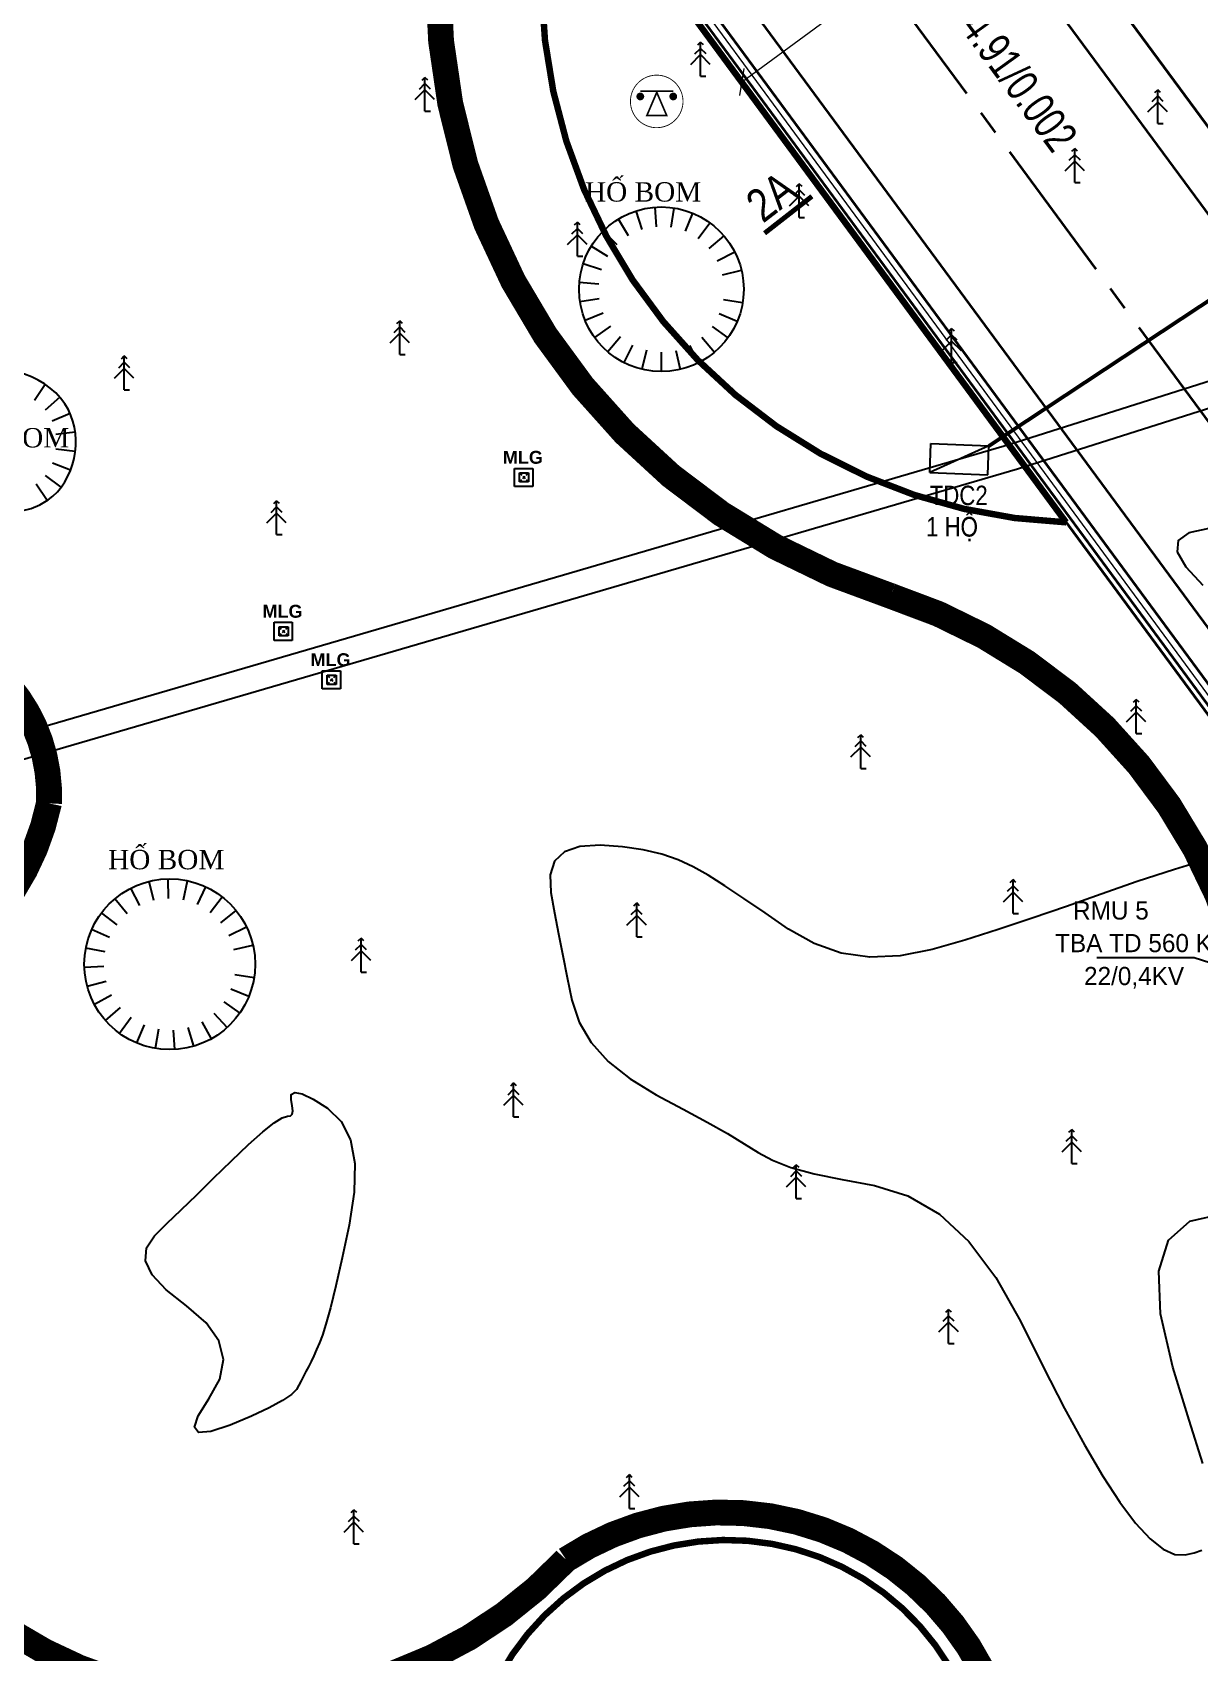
# Model space of a CAD drawing. Extents: x 22709 to 568895, y -41029 to 1932533.
# Drawn here: x 560890.1 to 560980.4, y 1930658.3 to 1930783.7 of the extents above; entities that cross this region are included whole.
import ezdxf
from ezdxf.enums import TextEntityAlignment as Align

# ---------------------------------------------------------------- set-up
doc = ezdxf.new("R2010")
doc.units = ezdxf.units.MI
doc.header["$MEASUREMENT"] = 0
doc.set_wipeout_variables(frame=1)
doc.header["$PDMODE"] = 1
for name, pattern in [('BORDER2', [0.875, 0.25, -0.125, 0.25, -0.125, 0, -0.125]), ('CENTER2', [1.125, 0.75, -0.125, 0.125, -0.125]), ('CONTINOUS', [0]), ('DASHED2', [0.375, 0.25, -0.125])]:
    doc.linetypes.add(name, pattern=pattern)
doc.layers.get('0').update_dxf_attribs({"color": 8, "linetype": 'CONTINUOUS'})
doc.layers.get('DEFPOINTS').update_dxf_attribs({"color": 8, "linetype": 'CONTINUOUS'})
for name, color, linetype, lineweight in [('1-chieu dai', 8, 'CONTINUOUS', 40), ('1-CONG CONG', 8, 'CONTINUOUS', 40), ('1-nghiktHC', 8, 'CONTINUOUS', 60), ('10-TIM', 8, 'CENTER2', 35), ('4-LE TRONG', 8, 'CONTINUOUS', 40), ('7-LE NGOAI', 8, 'CONTINUOUS', 35), ('caodo tu nhien', 8, 'CONTINUOUS', 13), ('D-S-DÂY ĐIỆN 1.5', 200, 'DASHED2', 40), ('EC04', 8, 'CONTINUOUS', 53), ('EC22', 8, 'CONTINUOUS', 13)]:
    doc.layers.add(name, color=color, linetype=linetype, lineweight=lineweight)
for name, color, linetype in [('1-chieurong', 8, 'CONTINUOUS'), ('1-RANH GIOI QH DX', 8, 'BORDER2'), ('7-KI HIEU', 8, 'CONTINUOUS'), ('CHU', 8, 'CONTINUOUS'), ('CHUDIEN', 8, 'CONTINUOUS'), ('DIA VAT 500', 8, 'CONTINUOUS'), ('DIA VAT.MOI', 8, 'CONTINUOUS'), ('DM CON', 8, 'CONTINUOUS'), ('ho bom', 8, 'CONTINUOUS'), ('lang mo', 8, 'CONTINUOUS'), ('LE DUONG', 8, 'CONTINUOUS'), ('MATCAT', 8, 'CONTINUOUS'), ('PHI LAO', 8, 'CONTINUOUS'), ('textd', 8, 'CONTINUOUS'), ('Thietbidien', 8, 'CONTINUOUS')]:
    doc.layers.add(name, color=color, linetype=linetype)
doc.styles.add('Atext', font='VHELVEB_0.TTF')
doc.styles.add('Do doc', font='VHARIALN.TTF', dxfattribs={"width": 0.9, "oblique": 0.6})
doc.styles.add('K1', font='VHARIALN.TTF', dxfattribs={"height": 250})
doc.styles.add('L1', font='vntimeh.shx', dxfattribs={"width": 0.7})
doc.styles.add('nha', font='VHARIALB.TTF', dxfattribs={"height": 1})
doc.styles.add('O', font='VHAVAN.TTF')
doc.styles.get("Standard").update_dxf_attribs({"font": 'vntimeh.shx'})
doc.styles.add('VNARIAL', font='VHARIALN.TTF')
doc.linetypes.add('EN04M', pattern='A,4.505488999999998,-0.8899729999999998,2.289536999999999,[1,CHEO22.shx,S=0.8981279999999999,R=0,X=0,Y=0.012726],2.215951,-0.9474869999999999,["0.4KV",Standard,S=2,R=359.997854,X=0,Y=-0.8124119999999999],-8.615751,2.099565999999998,[1,CHEO22.shx,S=0.8981279999999999,R=0,X=0,Y=-0.055311],2.405923,-0.8899729999999998', length=24.85965)
doc.linetypes.add('EN22M', pattern='A,11.62018,-3.44714,5.8817,[1,CHEO22.shx,S=1.314667,R=179.926953,X=0,Y=-0.037745],6.161787,-1.831234,["22KV",Atext,S=2,R=359.924807,X=0,Y=-0.8493109999999999],-7.878594999999999,5.8817,[1,CHEO22.shx,S=1.314667,R=179.926953,X=0,Y=0.001213],6.161787,-3.44714', length=52.31126299999999)
doc.dimstyles.new('chieu rong', dxfattribs={"dimtxt": 1.5, "dimasz": 1.5, "dimexe": 1, "dimexo": 1, "dimgap": 0.3, "dimtad": 1, "dimdec": 1, "dimzin": 0, "dimdsep": 46, "dimtxsty": 'L1', "dimblk": 'OBLIQUE', "dimcen": 1, "dimclrd": 37, "dimclre": 37, "dimclrt": 7, "dimadec": 0, "dimazin": 0, "dimtfac": 1, "dimtdec": 1, "dimtofl": 0, "dimtmove": 2, "dimatfit": 3, "dimldrblk": 'ARCHTICK', "dimfxl": 1, "dimtfill": 1, "dimtolj": 1, "dimtzin": 0, "dimlwd": 5, "dimlwe": 5, "dimarcsym": 0})

# ---------------------------------------------------------------- blocks, each defined once
blk = doc.blocks.new('t')
at = {"layer": 'ho bom', "color": 250}
blk.add_line((0, 1.511998207308351), (0, 0), dxfattribs=at)
blk = doc.blocks.new('d')
at = {"layer": 'ho bom'}
blk.add_blockref('t', (0, -1.511998207308351), dxfattribs=at)
blk = doc.blocks.new('PL')
at = {"layer": 'PHI LAO', "color": 250, "linetype": 'Continuous'}
blk.add_line((569625.7270476056, 1929989.67176833), (569626.1474151057, 1929989.67176833), dxfattribs=at)
for points in [[(569625.5081871056, 1929992.07791383), (569625.7270476056, 1929992.29676833)], [(569625.9458991057, 1929992.07791383), (569625.7270476056, 1929992.29676833)], [(569625.7270476056, 1929989.67176833), (569625.7270476056, 1929992.29676833)], [(569624.9770476057, 1929990.57530983), (569625.7270476056, 1929991.32530533)], [(569625.3008496056, 1929991.38677683), (569625.7270476056, 1929991.81297483)], [(569626.1532366057, 1929991.38677683), (569625.7270476056, 1929991.81297483)], [(569626.4770476057, 1929990.57530983), (569625.7270476056, 1929991.32530533)]]:
    blk.add_lwpolyline(points, dxfattribs=at)
blk = doc.blocks.new('A$C43E94792')
at = {"color": 7, "linetype": 'CONTINOUS'}
blk.add_wipeout([(3.0733107302065337, 6.157984366447637), (2.0344581943868536, 5.975647031644063), (1.2982559253534962, 5.5883708187811765), (0.8306286512775909, 5.175343827706828), (0.3101660810280249, 4.400074154427944), (0.07356654990347256, 3.661901412478075), (0.037124287429671554, 2.811654766792918), (0.27283706140899966, 1.8977745539654434), (0.8745512812904135, 0.9928653074036657), (1.8685899747897456, 0.3048274860676319), (2.7926834337239814, 0.06980209033281515), (3.5152658760711852, 0.08905121693697904), (4.410603040357841, 0.3656091275794302), (5.089590091880514, 0.8182061116659591), (5.712152281890864, 1.576927752890894), (6.048361579560009, 2.4329028710164193), (6.111832615317034, 3.3781529591848027), (5.681200291728297, 4.690088134043247), (5.193128411541167, 5.301116943818973), (4.227829700187998, 5.931074784313634), (3.3099852672092887, 6.148789430622776)], dxfattribs=at)
at = {"color": 7}
for points, const_width in [([(4.890132321068676, 0.6279764306946305, 175.8323419892755), (4.833695265059532, 0.5875971154204933, 0.0056872358559668)], 0.1), ([(0.9574523143785427, 3.661901962714409, 1), (1.407890597697587, 3.661901962714409, 1)], 0.4504382833190448), ([(4.780522167805656, 3.661901962714409, 1), (5.230960451124701, 3.661901962714409, 1)], 0.4504382833190448)]:
    blk.add_lwpolyline(points, format="xyb", close=True, dxfattribs=dict(at, const_width=const_width))
at = {"color": 7, "const_width": 0.2}
blk.add_lwpolyline([(5.00574130946461, 4.274511147239877), (3.094206382751508, 4.274511147239877), (1.182671456037496, 4.274511147239877)], dxfattribs=at)
blk.add_lwpolyline([(1.948952138274535, 1.462355349937567), (4.239460627228709, 1.462355349937567), (3.094206382751508, 4.138814211983657)], close=True, dxfattribs=at)
blk = doc.blocks.new('_Oblique')
at = {"color": 0, "linetype": 'ByBlock', "lineweight": -2}
blk.add_line((-0.5, -0.5), (0.5, 0.5), dxfattribs=at)
blk = doc.blocks.new('*D69')
at = {"layer": '1-chieurong', "color": 37, "lineweight": 5, "transparency": 16777216}
for p, q in [((568300.7763264423, 1930767.379076806), (568322.5152901883, 1930783.39211697)), ((568323.1083657471, 1930782.586970168), (568323.1083657498, 1930782.586970164)), ((568301.3694020011, 1930766.573930005), (568301.3694020038, 1930766.573930001))]:
    blk.add_line(p, q, dxfattribs=at)
at = {"layer": 'DEFPOINTS', "color": 0, "lineweight": -3, "transparency": 16777216}
for p in [(568322.5152901853, 1930783.392116973), (568322.5152901883, 1930783.39211697), (568300.7763264395, 1930767.37907681)]:
    blk.add_point(p, dxfattribs=at)
at = {"layer": '1-chieurong', "color": 37, "lineweight": 5, "transparency": 16777216, "xscale": 1.5, "yscale": 1.5, "zscale": 1.5}
for p, rotation in [((568322.5152901883, 1930783.39211697), 36.37556450002571), ((568300.7763264423, 1930767.379076806), 216.3755645000257)]:
    blk.add_blockref('_Oblique', p, dxfattribs=dict(at, rotation=rotation))
at = {"layer": '1-chieurong', "color": 7, "lineweight": -3, "transparency": 16777216, "insert": (568311.0230789758, 1930776.231001034), "char_height": 1.5, "attachment_point": 5, "rotation": 36.37556450002571, "style": 'L1', "bg_fill": 3, "box_fill_scale": 1.25, "bg_fill_color": 9, "bg_fill_true_color": 13158600, "bg_fill_transparency": 0}
blk.add_mtext('\\A1;27.0', dxfattribs=at)
blk = doc.blocks.new('_ARCHTICK')
at = {"color": 0, "linetype": 'ByBlock', "const_width": 0.15}
blk.add_lwpolyline([(-0.5, -0.5), (0.5, 0.5)], dxfattribs=at)
blk = doc.blocks.new('A$C44335404')
at = {"layer": '7-LE NGOAI', "lineweight": -3, "flags": 128}
blk.add_lwpolyline([(568244.6280367296, 1930790.390162983, 0.2195943429452474), (568230.0949309218, 1930804.71989105, -0.1731621844593874), (568229.8353807498, 1930804.933648994, 0.0869960713614293), (568220.9292222185, 1930815.243520078), (568227.1695227877, 1930819.840159772), (568247.9271674436, 1930791.660021583), (568270.5927718917, 1930808.355630379), (568278.7636715744, 1930797.262990245), (568275.608355209, 1930794.938766871, -0.3221027646425685), (568274.4411313544, 1930794.925162348, 0.2731069448878674), (568258.7573338149, 1930796.156551353, 0.0667906988117033), (568248.6191882073, 1930789.394290357, -0.5245266060501843)], format="xyb", close=True, dxfattribs=at)
at = {"layer": '7-LE NGOAI', "ltscale": 0.5}
blk.add_lwpolyline([(568228.3201149628, 1930777.217358974), (568207.5624703071, 1930805.397497163), (568190.5328934968, 1930792.853417298), (568189.0483947899, 1930783.06586073), (568205.6545105141, 1930760.521750178)], close=True, dxfattribs=at)
blk = doc.blocks.new('A$C351F589B')
at = {"layer": '1-CONG CONG', "const_width": 0.5}
blk.add_lwpolyline([(568325.8736331915, 1930733.307505389), (568286.7518902803, 1930786.418353932, 0.4826626365638051)], format="xyb", close=True, dxfattribs=at)
blk = doc.blocks.new('Tu ha the')
at = {"color": 1, "linetype": 'CONTINOUS'}
blk.add_solid([(-1.499999999941792, -0.3684468779829331), (1.499999999883584, 1.131553122366312), (-1.499999999941792, 1.131553122366312), (-1.499999999592546, -0.3684468779829331)], dxfattribs=at)
at = {"layer": 'Thietbidien', "color": 1}
for p, q in [((-1.499999999941792, -0.3684468779829331), (-1.499999999941792, 1.131553122366312)), ((-1.499999999941792, 1.131553122366312), (1.499999999883584, 1.131553122366312)), ((1.499999999883584, 1.131553122366312), (-1.499999999941792, -0.3684468779829331)), ((1.499999999883584, -0.3684468772844411), (1.499999999883584, 1.131553122366312)), ((-1.499999999941792, -0.3684468779829331), (1.499999999883584, -0.3684468772844411))]:
    blk.add_line(p, q, dxfattribs=at)
blk = doc.blocks.new('A$C5C0861BC')
at = {"layer": '1-nghiktHC', "color": 8, "lineweight": -3, "const_width": 0.2, "flags": 128}
for points in [[(178.6201930345692, 77.7194178172176), (258.5198687456273, -30.75068754025051)], [(177.8100831696488, 77.13308000008328), (288.088533972181, -72.55063154153356)]]:
    blk.add_lwpolyline(points, dxfattribs=at)
blk = doc.blocks.new('tmb')
at = {"layer": '1-CONG CONG', "const_width": 0.5}
blk.add_lwpolyline([(568288.5667938627, 1930651.200244264, 1), (568310.7341379458, 1930617.904465908, 1)], format="xyb", close=True, dxfattribs=at)
at = {"layer": '1-RANH GIOI QH DX', "linetype": 'DASHED2', "ltscale": 30, "transparency": 16777216, "const_width": 2}
for points in [[(568356.7823449434, 1930634.216791993, 0.2514796029189428), (568366.2837365866, 1930648.125031802, 0.542025355891628), (568347.057836663, 1930665.011639652, -0.5402477685633257), (568339.3836689173, 1930677.650888955, 0.4005472933562943), (568312.333341612, 1930727.601491201, -0.3273794650982604), (568277.2869843264, 1930775.42121211, 0.0170804597423848), (568277.5676660298, 1930781.071875987, 0.1078307123907206), (568276.4350892622, 1930786.677550844, 0.5776071801105171), (568253.3354623893, 1930789.206007131, -0.0158729462333803), (568248.6218677589, 1930781.03824538, -0.011853879749597), (568242.2030245092, 1930771.216576224, 0.1406872472527263)], [(568228.4606329252, 1930723.95800265, -0.5683598498680111), (568247.184662401, 1930711.55806362, -0.1400592198041726), (568242.135152322, 1930701.946210952, 0.0590317004773914)], [(568239.7189334759, 1930651.023604953, 0.1597849374531805), (568258.0299270321, 1930642.434357105, 0.2396146171182295), (568287.1871915078, 1930653.032958353, -0.1402183012275951), (568298.7892408769, 1930656.67737071, -0.3133875556076272), (568320.2588013808, 1930642.560556734, 0.0414562021221106)]]:
    blk.add_lwpolyline(points, format="xyb", dxfattribs=at)
at = {"layer": '10-TIM', "ltscale": 15}
blk.add_line((568408.2651203712, 1930644.217267793), (568092.5944430694, 1931072.765085044), dxfattribs=at)
blk.add_arc((568301.7874249113, 1930697.497314417), 93.0838617505624, 168.0284996975875, 269.016259681496, dxfattribs=at)
at = {"layer": '4-LE TRONG', "ltscale": 0.5}
blk.add_line((568346.2479475604, 1930751.173164608), (568309.8274647049, 1930800.616839782), dxfattribs=at)
blk.add_arc((568301.7858288661, 1930697.496035704), 86.33256551094838, 168.0274497994384, 269.3685635236, dxfattribs=at)
at = {"layer": '7-LE NGOAI', "ltscale": 15}
for p, q in [((568387.9520983072, 1930655.775600772), (568256.6141678267, 1930834.077189982)), ((568342.4342847769, 1930749.606009165), (568307.1999530427, 1930797.439390732))]:
    blk.add_line(p, q, dxfattribs=at)
at = {"layer": '7-LE NGOAI', "ltscale": 0.5}
for radius, end in [(96.8338617505624, 269.313377611939), (89.3338617505624, 269.3519914778152)]:
    blk.add_arc((568301.7874249113, 1930697.497314417), radius, 168.0284996975875, end, dxfattribs=at)
at = {"layer": 'DIA VAT 500', "linetype": 'Continuous'}
for p, q in [((568283.2089367373, 1930737.483809734), (568284.6089367373, 1930737.483809734)), ((568283.2089367373, 1930736.083809734), (568283.2089367373, 1930737.483809734)), ((568283.583, 1930736.433), (568283.583, 1930737.133)), ((568283.583, 1930737.133), (568284.283, 1930737.133)), ((568284.283, 1930737.133), (568284.283, 1930736.433)), ((568284.6089367373, 1930737.483809734), (568284.6089367373, 1930736.083809734)), ((568284.6089367373, 1930736.083809734), (568283.2089367373, 1930736.083809734)), ((568284.283, 1930736.433), (568283.583, 1930736.433))]:
    blk.add_line(p, q, dxfattribs=at)
at = {"layer": 'DIA VAT 500', "linetype": 'ByBlock'}
for p, q in [((568283.583, 1930736.433), (568284.283, 1930737.133)), ((568283.583, 1930737.133), (568284.283, 1930736.433))]:
    blk.add_line(p, q, dxfattribs=at)
at = {"layer": 'DIA VAT.MOI', "linetype": 'Continuous'}
for p, q in [((568264.6119367373, 1930725.568809734, 3.092), (568266.0119367375, 1930725.568809734, 3.092)), ((568264.6119367373, 1930724.168809734, 3.092), (568264.6119367373, 1930725.568809734, 3.092)), ((568266.0119367375, 1930725.568809734, 3.092), (568266.0119367375, 1930724.168809734, 3.092)), ((568266.0119367375, 1930724.168809734, 3.092), (568264.6119367373, 1930724.168809734, 3.092)), ((568264.9860000001, 1930724.518, 3.092), (568264.9860000001, 1930725.218, 3.092)), ((568264.9860000001, 1930725.218, 3.092), (568265.686, 1930725.218, 3.092)), ((568265.686, 1930724.518, 3.092), (568264.9860000001, 1930724.518, 3.092)), ((568265.686, 1930725.218, 3.092), (568265.686, 1930724.518, 3.092)), ((568268.3309367374, 1930721.820809733), (568269.7309367374, 1930721.820809733)), ((568268.3309367374, 1930720.420809733), (568268.3309367374, 1930721.820809733)), ((568269.7309367374, 1930721.820809733), (568269.7309367374, 1930720.420809733)), ((568269.7309367374, 1930720.420809733), (568268.3309367374, 1930720.420809733)), ((568268.7050000001, 1930720.77), (568268.7050000001, 1930721.47)), ((568268.7050000001, 1930721.47), (568269.4050000001, 1930721.47)), ((568269.4050000001, 1930720.77), (568268.7050000001, 1930720.77)), ((568269.4050000001, 1930721.47), (568269.4050000001, 1930720.77))]:
    blk.add_line(p, q, dxfattribs=at)
at = {"layer": 'DIA VAT.MOI', "linetype": 'ByBlock'}
for p, q in [((568264.9860000001, 1930724.518, 3.092), (568265.686, 1930725.218, 3.092)), ((568264.9860000001, 1930725.218, 3.092), (568265.686, 1930724.518, 3.092)), ((568268.7050000001, 1930720.77), (568269.4050000001, 1930721.47)), ((568268.7050000001, 1930721.47), (568269.4050000001, 1930720.77))]:
    blk.add_line(p, q, dxfattribs=at)
at = {"layer": 'DM CON'}
for points, elevation in [([(568336.9301004428, 1930732.817737739), (568335.3702012677, 1930732.482877955), (568334.5474187043, 1930731.905164876), (568334.4694780385, 1930731.03369241), (568335.1268897833, 1930729.86753231), (568336.4549890809, 1930728.452020575)], 3), ([(568337.2818050841, 1930707.36197156), (568334.2627987406, 1930706.447833525), (568331.3687463357, 1930705.504323608), (568328.5945089045, 1930704.537485684), (568325.9010194984, 1930703.579942899), (568323.24900954, 1930702.664365504), (568320.6319260865, 1930701.797127778), (568318.0497210859, 1930700.983804127), (568315.508658837, 1930700.251467814), (568313.0463735993, 1930699.756982325), (568310.700543359, 1930699.657012292), (568308.4777391643, 1930699.977236494), (568306.3797087417, 1930700.715063742), (568304.4103678738, 1930701.829267615), (568302.5914627077, 1930703.075081227), (568300.9446109039, 1930704.207646094), (568299.4728271574, 1930705.185093498), (568298.1725830423, 1930706.001071083), (568297.0196924331, 1930706.659332299), (568295.8725684284, 1930707.188751283), (568294.5897866421, 1930707.618306481), (568293.1483006423, 1930707.952482798), (568291.5512554068, 1930708.189210971), (568289.8405679221, 1930708.31159028), (568288.264594139, 1930708.220286159), (568287.0716634002, 1930707.816029666), (568286.3035060762, 1930707.08238018), (568285.9621745208, 1930706.019962893), (568286.0182528173, 1930704.648969591), (568286.2931929684, 1930703.089926006), (568286.6083842622, 1930701.46347857), (568286.9339710273, 1930699.790665473), (568287.2694304569, 1930698.077068106), (568287.6414813217, 1930696.335137671), (568288.2109585984, 1930694.633998834), (568289.1386238704, 1930693.042684869), (568290.4506812211, 1930691.573006066), (568292.1435940608, 1930690.226790969), (568294.1699380726, 1930689.003200749), (568296.2487051488, 1930687.895373579), (568298.0989688118, 1930686.896381642), (568299.6738771898, 1930686.004923437), (568300.9732456581, 1930685.22011788), (568302.042818381, 1930684.537980051), (568303.1572445994, 1930683.935480713), (568304.5912075721, 1930683.389373196), (568306.390690047, 1930682.894147702), (568308.5569043322, 1930682.439994426), (568311.0511419779, 1930681.973562227), (568313.6399394069, 1930681.184557236), (568316.0896598113, 1930679.763029871), (568318.3603798853, 1930677.65804334), (568320.4461984773, 1930674.873925302), (568322.3516307101, 1930671.487579292), (568324.1096699206, 1930667.956098305), (568325.75347858, 1930664.736797307), (568327.288757943, 1930661.908136445), (568328.7165521245, 1930659.483558169), (568330.0374249674, 1930657.465259794), (568331.2537149686, 1930655.852979271), (568332.3677324415, 1930654.646002283), (568333.3798435288, 1930653.843354529), (568334.2899349396, 1930653.439906997), (568335.0969606983, 1930653.405858609), (568335.7947584094, 1930653.567533232), (568336.3771903518, 1930653.751260685)], 3.5), ([(568336.4552119775, 1930660.478986381), (568335.3945514242, 1930663.821866689), (568334.1386616084, 1930667.934904193), (568333.1895366121, 1930672.03992755), (568333.0490345383, 1930675.358629069), (568333.8017509957, 1930677.758452126), (568335.4534001375, 1930679.222369066), (568337.9536726227, 1930679.78076693)], 3.5)]:
    blk.add_lwpolyline(points, dxfattribs=dict(at, elevation=elevation))
at = {"layer": 'DM CON', "elevation": 3.5}
blk.add_lwpolyline([(568269.8816953086, 1930676.374462458), (568269.3811126413, 1930674.223905454), (568268.9553329124, 1930672.513946549), (568268.6091584996, 1930671.250004743), (568268.3380185269, 1930670.404365899), (568268.1096891628, 1930669.805331719), (568267.8918073225, 1930669.280938735), (568267.6788330041, 1930668.801627186), (568267.4698881282, 1930668.361998268), (568267.265245047, 1930667.959224163), (568267.0674159464, 1930667.581733163), (568266.8788273832, 1930667.218045669), (568266.6991558782, 1930666.865974871), (568266.5240308526, 1930666.523879193), (568266.3275572145, 1930666.184097447), (568265.9587314682, 1930665.802302332), (568265.2668465631, 1930665.334347917), (568264.2280703463, 1930664.773835355), (568262.8501241241, 1930664.126522102), (568261.2031599166, 1930663.433346592), (568259.7003723596, 1930662.934184652), (568258.7546771344, 1930662.868779758), (568258.4342850604, 1930663.277149141), (568258.7355391019, 1930664.159650791), (568259.5682905562, 1930665.478414899), (568260.3953046715, 1930667.005867231), (568260.6794199782, 1930668.514255709), (568260.3309977922, 1930669.964472819), (568259.3493704988, 1930671.349621848), (568257.8201726166, 1930672.667436381), (568256.2578739492, 1930673.911209391), (568255.1771871713, 1930675.074457296), (568254.6654368226, 1930676.156468563), (568254.7318614098, 1930677.159460435), (568255.3445576949, 1930678.097444349), (568256.3028771844, 1930679.052273445), (568257.4056967958, 1930680.105679443), (568258.6178105035, 1930681.270829011), (568259.9290977055, 1930682.544987643), (568261.314050644, 1930683.898584384), (568262.6297372022, 1930685.156926993), (568263.7334162199, 1930686.145395368), (568264.6009087743, 1930686.834920537), (568265.2298832264, 1930687.225710392), (568265.6305300579, 1930687.348080643), (568265.8663208962, 1930687.383716799), (568266.0009461516, 1930687.514306633), (568266.0461189974, 1930687.770181528), (568266.0084328585, 1930688.151641316), (568265.915728447, 1930688.630152251), (568265.9284610423, 1930689.034214346), (568266.2068340289, 1930689.192159402), (568266.776935131, 1930689.074283285), (568267.635082718, 1930688.67402545), (568268.7331031018, 1930687.981733965), (568269.7856351126, 1930686.946051876), (568270.5073429138, 1930685.516003022), (568270.8502290815, 1930683.684585559), (568270.8116451802, 1930681.460772225), (568270.4237004806, 1930678.905393432)], close=True, dxfattribs=at)
at = {"layer": 'EC04', "linetype": 'EN04M', "ltscale": 0.5, "flags": 128}
blk.add_lwpolyline([(568319.9046572692, 1930739.231877039), (568345.2181343979, 1930755.970972176)], dxfattribs=at)
at = {"layer": 'ho bom'}
for centre, radius in [((568294.5641000001, 1930751.3415, 3.141), 6.37110639207118), ((568256.5296, 1930699.1065, 3.141), 6.608711826728788)]:
    blk.add_circle(centre, radius, dxfattribs=at)
blk.add_open_spline([(568236.906, 1930737.993), (568236.4550265552, 1930740.555517929), (568240.1145510365, 1930747.017957153), (568250.5589780861, 1930743.550413892), (568248.3180057335, 1930731.702799254), (568237.5202085396, 1930734.502948838), (568236.906, 1930737.993)], degree=3, knots=[0, 0, 0, 0, 7.805695142319454, 16.11785230053021, 23.2636259616025, 33.89468344462823, 33.89468344462823, 33.89468344462823, 33.89468344462823], dxfattribs=at)
at = {"layer": 'LE DUONG', "elevation": 3.141, "flags": 128}
for points in [[(568449.935225534, 1930780.001979002), (568439.42189765, 1930776.150650765), (568419.6668562104, 1930770.023763659), (568381.3338372528, 1930758.317780666), (568321.5354588043, 1930739.329565719), (568286.9854397525, 1930729.222777934), (568223.7945403088, 1930710.781640164), (568204.0474688961, 1930704.816753687), (568159.9024266744, 1930693.611142082)], [(568450.6231744662, 1930778.124020998), (568440.0625023502, 1930774.255349234), (568420.2551437897, 1930768.112236341), (568381.9285627474, 1930756.408219334), (568322.1189411958, 1930737.416434281), (568287.5469602477, 1930727.303222065), (568224.3638596913, 1930708.864359836), (568204.582931104, 1930702.889246313), (568160.39449396, 1930691.672619504)]]:
    blk.add_lwpolyline(points, dxfattribs=at)
at = {"layer": 'MATCAT', "const_width": 0.3799999999999999}
blk.add_lwpolyline([(568302.549248173, 1930755.681089051), (568306.2138116739, 1930758.539801205)], dxfattribs=at)
at = {"layer": 'textd', "linetype": 'Continuous', "flags": 128}
blk.add_lwpolyline([(568328.2548216556, 1930699.632911005), (568335.7769317034, 1930699.632911005), (568347.1729061772, 1930696.000137302)], dxfattribs=at)
for p in [(-1328.134388735983, 778.176970708184), (-1349.455413125222, 775.4486440718173), (-1292.766219440149, 774.4923610233236), (-1299.17579089012, 769.9463666074444), (-1320.496815279359, 767.2180399710778), (-1337.663170858053, 764.2433427020441), (-1351.398988844827, 756.6176021823194, 3.374324361606411), (-1308.70457301219, 756.0127386013046), (-1372.720013234066, 753.8892755459528, 3.374324361606411), (-1360.927770966896, 742.6839741761796, 3.374324361606411), (-1294.422096710652, 727.3023475348018), (-1315.743121099891, 724.5740208984353), (-1303.950878832722, 713.368719528662), (-1333.072069278918, 711.5583516201004), (-1354.393093668157, 708.8300249837338), (-1342.600851400988, 697.6247236139606), (-1299.408187816036, 694.0250929628965, 3.5), (-1320.729212205275, 691.2967663265298, 3.5), (-1308.936969938106, 680.0914649567566, 3.5), (-1333.628307121806, 667.3211357889231), (-1354.949331511045, 664.5928091525566)]:
    blk.add_blockref('PL', p)
at = {"layer": 'caodo tu nhien', "lineweight": -3}
blk.add_blockref('A$C44335404', (0, 0), dxfattribs=at)
at = {"layer": 'CHUDIEN', "linetype": 'Continuous', "xscale": 1.49999999894928, "yscale": 1.49999999894928, "zscale": 1.49999999894928, "rotation": 357.8257738679288}
blk.add_blockref('Tu ha the', (568317.5918832837, 1930737.621130463), dxfattribs=at)
at = {"layer": 'ho bom'}
for p, rotation in [((568291.2440857954, 1930756.77919274, 3.141), 211.4063893814771), ((568292.6041216915, 1930757.403635077, 3.141), 197.916790561313), ((568294.072300242, 1930757.693596477, 3.141), 184.4271917411488), ((568295.5676140578, 1930757.633078196, 3.141), 170.9375929209847), ((568297.0075585498, 1930757.225419355, 3.141), 157.4479941008206), ((568290.0672331249, 1930755.854723345, 3.141), 224.8959882016412), ((568298.3126841548, 1930756.493112708, 3.141), 143.9583952806565), ((568299.4109800009, 1930755.476563593, 3.141), 130.4687964604923), ((568289.1384970373, 1930754.681234892, 3.141), 238.3855870218054), ((568300.2418471382, 1930754.231860548, 3.141), 116.9791976403282), ((568288.5091209498, 1930753.323475116, 3.141), 251.8751858419695), ((568288.2138309611, 1930751.856359002, 3.141), 265.3647846621336), ((568300.759442111, 1930752.827680604, 3.141), 103.4895988201641), ((568288.2689198247, 1930750.360835318, 3.141), 278.8543834822978), ((568300.8519932812, 1930750.315149794, 3.141), 80.7295693242671), ((568288.6713479885, 1930748.919420235, 3.141), 292.3439823024619), ((568300.4391091369, 1930748.876694876, 3.141), 67.23997050410297), ((568289.398911304, 1930747.611644454, 3.141), 305.8335811226261), ((568299.7020688119, 1930747.57423665, 3.141), 53.75037168393891), ((568290.4114661489, 1930746.509665073, 3.141), 319.3231799427902), ((568291.6531443703, 1930745.674284283, 3.141), 332.8127787629543), ((568297.4338273649, 1930745.653296284, 3.141), 26.77117404361065), ((568298.6815388262, 1930746.479638816, 3.141), 40.26077286377478), ((568293.0554358328, 1930745.151594581, 3.141), 346.3023775831183), ((568294.540968496, 1930744.9704356, 3.141), 359.7919764032825), ((568296.02777745, 1930745.140802863, 3.141), 13.28157522344659), ((568254.9266875781, 1930705.517876122, 3.141), 194.0368186998576), ((568256.4105467026, 1930705.714139391, 3.141), 181.0322163623754), ((568257.9005127867, 1930705.571457087, 3.141), 168.0276140248932), ((568252.2775367381, 1930704.165653094, 3.141), 220.046023374822), ((568253.5250514742, 1930704.992734804, 3.141), 207.0414210373399), ((568259.3201565074, 1930705.097148244, 3.141), 155.023011687411), ((568260.596655798, 1930704.315543016, 3.141), 142.0184093499288), ((568251.2481359051, 1930703.079056988, 3.141), 233.0506257123042), ((568261.6645313314, 1930703.266734636, 3.141), 129.0138070124466), ((568250.4896531363, 1930701.788684537, 3.141), 246.0552280497864), ((568262.4690053473, 1930702.004522796, 3.141), 116.0092046749644), ((568250.0409955756, 1930700.360726707, 3.141), 259.0598303872687), ((568262.9688115343, 1930700.593653934, 3.141), 103.0046023374822), ((568249.9251775682, 1930698.868432044, 3.141), 272.0644327247509), ((568250.1481401165, 1930697.388349319, 3.141), 285.069035062233), ((568263.0591744361, 1930698.086828635, 3.141), 81.12426311201966), ((568250.69844613, 1930695.996400877, 3.141), 298.0736373997153), ((568262.6622479059, 1930696.643635474, 3.141), 68.11966077453746), ((568251.5478671031, 1930694.763988129, 3.141), 311.0782397371975), ((568260.961151109, 1930694.203804131, 3.141), 42.110456099573), ((568261.9507409731, 1930695.326777449, 3.141), 55.11505843705519), ((568252.6528311241, 1930693.754328937, 3.141), 324.0828420746797), ((568253.9566579415, 1930693.019214794, 3.141), 337.0874444121619), ((568255.3924664347, 1930692.596354129, 3.141), 350.092046749644), ((568258.3624313113, 1930692.757027471, 3.141), 16.10125142460853), ((568259.7442403303, 1930693.332319577, 3.141), 29.10585376209073), ((568256.886605349, 1930692.507438007, 3.141), 3.096649087126266)]:
    blk.add_blockref('t', p, dxfattribs=dict(at, rotation=rotation))
at = {"layer": 'lang mo'}
for p, rotation in [((568246.9038723771, 1930743.977856585), 325.8793376353908), ((568248.0266874101, 1930742.989616414), 310.9823853420413), ((568248.8270740152, 1930741.727978369), 293.4747332864596), ((568249.2181838135, 1930740.284994007), 277.3172308272288), ((568249.2208315475, 1930738.788848447), 263.0460864874239), ((568248.1343989922, 1930736.029226156), 232.8215309851248), ((568248.8588314638, 1930737.337145696), 248.8002560029397), ((568247.0546287426, 1930734.997643969), 214.1440854066376)]:
    blk.add_blockref('d', p, dxfattribs=dict(at, rotation=rotation))
at = {"layer": '1-chieu dai', "lineweight": -3, "insert": (568321.8212770118, 1930767.972360261), "char_height": 2.5, "attachment_point": 5, "rotation": 306.3755644984934, "style": 'Do doc'}
blk.add_mtext('\\A1;84.91/0.002', dxfattribs=at)
at = {"layer": 'CHU', "linetype": 'Continuous', "style": 'nha'}
blk.add_text('mlg', height=1, dxfattribs=at).set_placement((568282.29853037, 1930737.839951494))
at = {"layer": 'DIA VAT.MOI'}
for p in [(568288.6529235317, 1930758.131417135, 3.141), (568239.7618117474, 1930739.104159788), (568251.7610013145, 1930706.458484293)]:
    blk.add_text('hè bom', height=1.5, dxfattribs=at).set_placement(p)
at = {"layer": 'DIA VAT.MOI', "linetype": 'Continuous', "style": 'nha'}
for p in [(568263.70153037, 1930725.924951494, 3.092), (568267.4205303701, 1930722.176951493)]:
    blk.add_text('mlg', height=1, dxfattribs=at).set_placement(p)
at = {"layer": 'MATCAT', "style": 'K1'}
blk.add_text('2a', height=2.559999999999998, rotation=37.61084848545227, dxfattribs=at).set_placement((568302.4220246928, 1930756.407484234))
at = {"layer": 'MATCAT', "style": 'VNARIAL'}
for s, p in [('tdC2', (568315.3249765649, 1930734.641946329, 2.74509932653583)), ('1 hé', (568315.0469347587, 1930732.216745974, 2.74509932653583))]:
    blk.add_text(s, height=1.5, dxfattribs=at).set_placement(p)
at = {"layer": 'textd', "linetype": 'Continuous', "style": 'O'}
blk.add_text(' rmu 5', height=1.407981530218431, dxfattribs=at).set_placement((568329.0803654201, 1930702.566568069, -0.8370839506206124), align=Align.CENTER)
for s, p in [('TBA td 560 kva ', (568325.02202477, 1930700.04176695, 17.70290971266324)), ('22/0,4kv  ', (568327.2624635954, 1930697.492282753, 17.70290971266324))]:
    blk.add_text(s, height=1.407981530218431, dxfattribs=at).set_placement(p)
at = {"layer": '7-KI HIEU', "linetype": 'CONTINOUS', "xscale": 0.666666667, "yscale": 0.666666667, "zscale": 0.666666667}
blk.add_blockref('A$C43E94792', (568292.1469274081, 1930763.824932187), dxfattribs=at)
at = {"layer": '4-LE TRONG', "ltscale": 0.5}
blk.add_line((568383.9951197382, 1930654.403007803), (568253.9866561671, 1930830.89974093), dxfattribs=at)
at = {"layer": '1-chieurong', "lineweight": -3}
dim = blk.add_aligned_dim(p1=(568300.7763264397, 1930767.37907681), p2=(568322.5152901856, 1930783.392116974), distance=-4.9623230955122876e-09, dimstyle='chieu rong', dxfattribs=at)
dim.commit()
dim.dimension.update_dxf_attribs({"geometry": '*D69', "text_midpoint": (568311.0230789758, 1930776.231001034)})
at = {"layer": 'EC22', "linetype": 'EN22M', "ltscale": 0.6, "flags": 128}
blk.add_lwpolyline([(568049.0066027192, 1930690.554269133), (568243.4967265448, 1930833.483492757), (568250.0844271627, 1930837.933663554), (568353.0414649495, 1930697.920550626)], dxfattribs=at)
at = {"lineweight": -3}
blk.add_blockref('A$C5C0861BC', (568088.601858194, 1930737.639594389), dxfattribs=at)
at = {"layer": 'caodo tu nhien', "lineweight": -3}
blk.add_blockref('A$C351F589B', (0, 0), dxfattribs=at)

msp = doc.modelspace()

# ---------------------------------------------------------------- block references
at = {"layer": 'D-S-DÂY ĐIỆN 1.5', "lineweight": -3}
msp.add_blockref('tmb', (-7355.760313335806, 12.49572569946758), dxfattribs=at)

doc.saveas('drawing.dxf')
